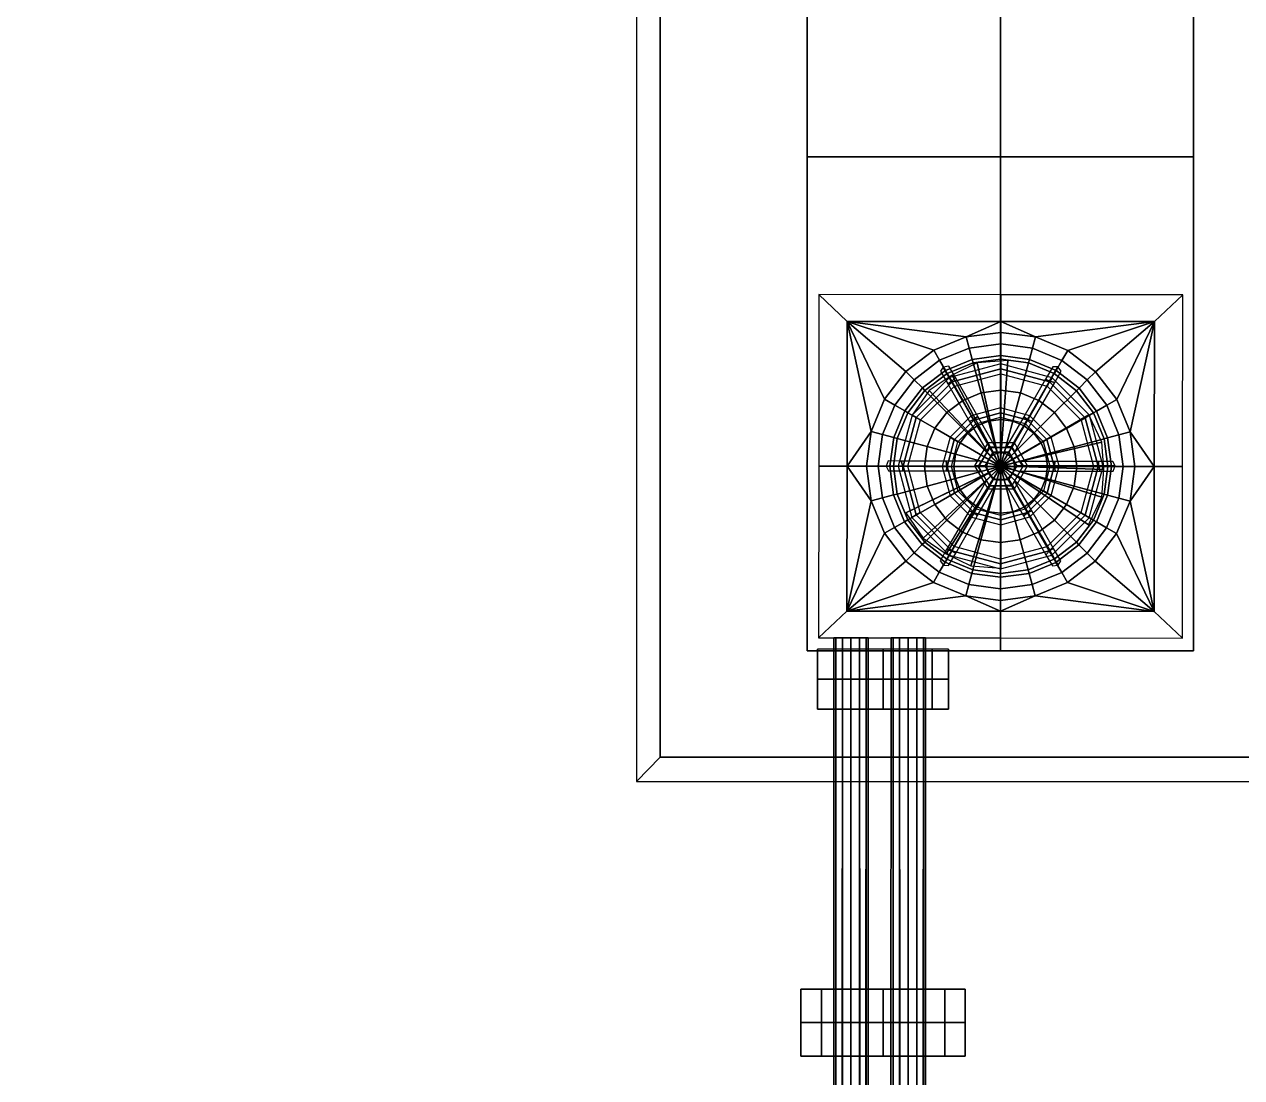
# Model space of a CAD drawing. Extents: x -9.3 to 15.5, y -7 to 5.4.
# Drawn here: x 6.631 to 10.151, y -2.068 to 0.977 of the extents above; entities that cross this region are included whole.
import ezdxf

# ---------------------------------------------------------------- set-up
doc = ezdxf.new("R2010")
doc.units = 0

msp = doc.modelspace()

# ---------------------------------------------------------------- linework, layer by layer
for points in [[(14.2088, -3.8, 4.7), (14.2088, 4.8, 4.7), (5.6088, 4.8, 4.7), (5.6088, -3.8, 4.7)], [(8.4015, -1.2127, 4.6955), (8.4693, -1.1419, 4.8474), (8.4693, 2.2512, 4.8474), (8.4015, 2.3219, 4.6955)], [(8.4693, -1.1419, 4.8474), (11.7211, -1.1419, 4.8474), (11.7211, 2.2512, 4.8474), (8.4693, 2.2512, 4.8474)], [(9.4534, 0.5942, 5.5036), (9.4534, 2.0232, 5.5036), (8.8951, 2.0232, 5.5036), (8.8951, 0.5942, 5.5036)], [(8.8951, 0.5942, 5.1755), (8.8951, 0.5942, 5.5036), (8.8951, 2.0232, 5.5036), (8.8951, 2.0232, 5.1755)], [(8.8951, 0.5942, 5.1755), (8.8951, 2.0232, 5.1755), (8.8951, 2.0232, 4.8474), (8.8951, 0.5942, 4.8474)], [(9.4534, 0.5942, 5.5036), (10.0117, 0.5942, 5.5036), (10.0117, 2.0232, 5.5036), (9.4534, 2.0232, 5.5036)], [(10.0117, 0.5942, 5.1755), (10.0117, 0.5942, 4.8474), (10.0117, 2.0232, 4.8474), (10.0117, 2.0232, 5.1755)], [(10.0117, 0.5942, 5.1755), (10.0117, 2.0232, 5.1755), (10.0117, 2.0232, 5.5036), (10.0117, 0.5942, 5.5036)], [(9.4534, 0.5942, 5.5036), (8.8951, 0.5942, 5.5036), (8.8951, -0.8348, 5.5036), (9.4534, -0.8348, 5.5036)], [(8.8951, 0.5942, 5.1755), (8.8951, 0.5942, 4.8474), (8.8951, -0.8348, 4.8474), (8.8951, -0.8348, 5.1755)], [(8.8951, 0.5942, 5.1755), (8.8951, -0.8348, 5.1755), (8.8951, -0.8348, 5.5036), (8.8951, 0.5942, 5.5036)], [(9.4534, 0.5942, 5.5036), (9.4534, -0.8348, 5.5036), (10.0117, -0.8348, 5.5036), (10.0117, 0.5942, 5.5036)], [(10.0117, 0.5942, 5.1755), (10.0117, 0.5942, 5.5036), (10.0117, -0.8348, 5.5036), (10.0117, -0.8348, 5.1755)], [(10.0117, 0.5942, 5.1755), (10.0117, -0.8348, 5.1755), (10.0117, -0.8348, 4.8474), (10.0117, 0.5942, 4.8474)], [(8.9283, -0.3007, 5.4955), (9.01, -0.3007, 5.629), (9.0104, 0.1182, 5.6289), (8.9287, 0.1954, 5.4955)], [(8.9287, 0.1954, 5.4955), (9.0104, 0.1182, 5.6289), (9.4545, 0.1178, 5.629), (9.4546, 0.1949, 5.4956)], [(9.9805, 0.1944, 5.4957), (9.4546, 0.1949, 5.4956), (9.4545, 0.1178, 5.629), (9.8986, 0.1174, 5.6291)], [(9.9805, 0.1944, 5.4957), (9.8986, 0.1174, 5.6291), (9.8982, -0.3016, 5.6292), (9.98, -0.3017, 5.4958)], [(9.0104, 0.1182, 5.6289), (9.01, -0.3007, 5.629), (9.0799, -0.2005, 5.629)], [(9.1187, -0.1071, 5.629), (9.0104, 0.1182, 5.6289), (9.0799, -0.2005, 5.629)], [(9.0104, 0.1182, 5.6289), (9.1187, -0.1071, 5.629), (9.1803, -0.0269, 5.629)], [(9.2607, 0.0346, 5.629), (9.0104, 0.1182, 5.6289), (9.1803, -0.0269, 5.629)], [(9.0104, 0.1182, 5.6289), (9.2607, 0.0346, 5.629), (9.3542, 0.0732, 5.629)], [(9.4545, 0.1178, 5.629), (9.0104, 0.1182, 5.6289), (9.3542, 0.0732, 5.629)], [(9.4545, 0.0864, 5.629), (9.4545, 0.1178, 5.629), (9.3542, 0.0732, 5.629)], [(9.8986, 0.1174, 5.6291), (9.4545, 0.1178, 5.629), (9.5547, 0.0731, 5.6291)], [(9.4545, 0.1178, 5.629), (9.4545, 0.0864, 5.629), (9.5547, 0.0731, 5.6291)], [(9.6482, 0.0343, 5.6291), (9.8986, 0.1174, 5.6291), (9.5547, 0.0731, 5.6291)], [(9.8986, 0.1174, 5.6291), (9.6482, 0.0343, 5.6291), (9.7284, -0.0274, 5.6291)], [(9.7899, -0.1077, 5.6291), (9.8986, 0.1174, 5.6291), (9.7284, -0.0274, 5.6291)], [(9.7899, -0.1077, 5.6291), (9.8285, -0.2012, 5.6292), (9.8986, 0.1174, 5.6291)], [(9.8285, -0.2012, 5.6292), (9.8982, -0.3016, 5.6292), (9.8986, 0.1174, 5.6291)], [(9.2607, 0.0346, 5.629), (9.2774, 0.0055, 5.7344), (9.3628, 0.0408, 5.7344), (9.3542, 0.0732, 5.629)], [(9.3628, 0.0408, 5.7344), (9.4544, 0.0528, 5.7344), (9.4545, 0.0864, 5.629), (9.3542, 0.0732, 5.629)], [(9.5547, 0.0731, 5.6291), (9.4545, 0.0864, 5.629), (9.4544, 0.0528, 5.7344), (9.546, 0.0406, 5.7345)], [(9.5547, 0.0731, 5.6291), (9.546, 0.0406, 5.7345), (9.6313, 0.0052, 5.7345), (9.6482, 0.0343, 5.6291)], [(9.2774, 0.0055, 5.7344), (9.2942, -0.0236, 5.629), (9.3715, 0.0083, 5.629), (9.3628, 0.0408, 5.7344)], [(9.3715, 0.0083, 5.629), (9.4544, 0.0191, 5.629), (9.4544, 0.0528, 5.7344), (9.3628, 0.0408, 5.7344)], [(9.546, 0.0406, 5.7345), (9.4544, 0.0528, 5.7344), (9.4544, 0.0191, 5.629), (9.5373, 0.0081, 5.6291)], [(9.546, 0.0406, 5.7345), (9.5373, 0.0081, 5.6291), (9.6145, -0.0239, 5.6291), (9.6313, 0.0052, 5.7345)], [(9.2774, 0.0055, 5.7344), (9.2607, 0.0346, 5.629), (9.1803, -0.0269, 5.629), (9.2041, -0.0507, 5.7344)], [(9.2278, -0.0745, 5.629), (9.2942, -0.0236, 5.629), (9.2774, 0.0055, 5.7344), (9.2041, -0.0507, 5.7344)], [(9.2942, -0.0236, 5.629), (9.2995, -0.0328, 5.5268), (9.3742, -0.0019, 5.5268), (9.3715, 0.0083, 5.629)], [(9.4544, 0.0086, 5.5268), (9.4544, 0.0191, 5.629), (9.3715, 0.0083, 5.629), (9.3742, -0.0019, 5.5268)], [(9.4544, 0.0086, 5.5268), (9.3742, -0.0019, 5.5268), (9.3974, -0.0887, 5.5389), (9.4543, -0.0812, 5.539)], [(9.4524, -0.2995, 5.587), (9.4745, 0.005, 5.6144), (9.386, -0.0021, 5.5971)], [(9.4745, 0.005, 5.6144), (9.4524, -0.2995, 5.587), (9.4528, -0.2993, 5.5674), (9.4745, 0.0048, 5.6005)], [(9.5346, -0.002, 5.5269), (9.4544, 0.0086, 5.5268), (9.4543, -0.0812, 5.539), (9.5112, -0.0888, 5.539)], [(9.5373, 0.0081, 5.6291), (9.4544, 0.0191, 5.629), (9.4544, 0.0086, 5.5268), (9.5346, -0.002, 5.5269)], [(9.6145, -0.0239, 5.6291), (9.5373, 0.0081, 5.6291), (9.5346, -0.002, 5.5269), (9.6093, -0.033, 5.5269)], [(9.6313, 0.0052, 5.7345), (9.6145, -0.0239, 5.6291), (9.6808, -0.0749, 5.6291), (9.7045, -0.0511, 5.7345)], [(9.6482, 0.0343, 5.6291), (9.6313, 0.0052, 5.7345), (9.7045, -0.0511, 5.7345), (9.7284, -0.0274, 5.6291)], [(9.1187, -0.1071, 5.629), (9.1478, -0.1239, 5.7344), (9.2041, -0.0507, 5.7344), (9.1803, -0.0269, 5.629)], [(9.2995, -0.0328, 5.5268), (9.2942, -0.0236, 5.629), (9.2278, -0.0745, 5.629), (9.2353, -0.0819, 5.5268)], [(9.2353, -0.0819, 5.5268), (9.2987, -0.1455, 5.5389), (9.3443, -0.1106, 5.5389), (9.2995, -0.0328, 5.5268)], [(9.3123, -0.0557, 5.6629), (9.2883, -0.0141, 5.6599), (9.2806, -0.0263, 5.6448), (9.3012, -0.0622, 5.6471)], [(9.3231, -0.044, 5.6493), (9.3044, -0.0114, 5.6472), (9.2883, -0.0141, 5.6599), (9.3123, -0.0557, 5.6629)], [(9.3974, -0.0887, 5.5389), (9.3742, -0.0019, 5.5268), (9.2995, -0.0328, 5.5268), (9.3443, -0.1106, 5.5389)], [(9.3065, -0.0444, 5.6616), (9.3135, -0.0566, 5.6799), (9.4546, -0.019, 5.6799), (9.4546, -0.005, 5.6616)], [(9.3135, -0.0372, 5.5806), (9.4524, -0.2995, 5.587), (9.386, -0.0021, 5.5971)], [(9.3135, -0.0566, 5.6799), (9.3205, -0.0688, 5.6616), (9.4546, -0.0331, 5.6616), (9.4546, -0.019, 5.6799)], [(9.6027, -0.0449, 5.6616), (9.4546, -0.005, 5.6616), (9.4546, -0.019, 5.6799), (9.5956, -0.0571, 5.6799)], [(9.5956, -0.0571, 5.6799), (9.4546, -0.019, 5.6799), (9.4546, -0.0331, 5.6616), (9.5885, -0.0693, 5.6616)], [(9.6093, -0.033, 5.5269), (9.5346, -0.002, 5.5269), (9.5112, -0.0888, 5.539), (9.5643, -0.1108, 5.539)], [(9.6734, -0.0823, 5.5269), (9.6093, -0.033, 5.5269), (9.5643, -0.1108, 5.539), (9.6098, -0.1458, 5.539)], [(9.595, -0.0551, 5.663), (9.619, -0.0136, 5.66), (9.6046, -0.013, 5.6449), (9.5839, -0.0488, 5.6472)], [(9.6106, -0.0587, 5.6494), (9.6294, -0.0261, 5.6473), (9.619, -0.0136, 5.66), (9.595, -0.0551, 5.663)], [(9.6145, -0.0239, 5.6291), (9.6093, -0.033, 5.5269), (9.6734, -0.0823, 5.5269), (9.6808, -0.0749, 5.6291)], [(9.7045, -0.0511, 5.7345), (9.7607, -0.1245, 5.7346), (9.7899, -0.1077, 5.6291), (9.7284, -0.0274, 5.6291)], [(9.1478, -0.1239, 5.7344), (9.1769, -0.1408, 5.629), (9.2278, -0.0745, 5.629), (9.2041, -0.0507, 5.7344)], [(9.1979, -0.1526, 5.6615), (9.21, -0.1596, 5.6799), (9.3135, -0.0566, 5.6799), (9.3065, -0.0444, 5.6616)], [(9.21, -0.1596, 5.6799), (9.2222, -0.1667, 5.6616), (9.3205, -0.0688, 5.6616), (9.3135, -0.0566, 5.6799)], [(9.4524, -0.2995, 5.587), (9.3135, -0.0372, 5.5806), (9.2477, -0.0817, 5.5647)], [(9.3758, -0.166, 5.6319), (9.3123, -0.0557, 5.6629), (9.3012, -0.0622, 5.6471), (9.3641, -0.1712, 5.6165)], [(9.388, -0.1567, 5.619), (9.3231, -0.044, 5.6493), (9.3123, -0.0557, 5.6629), (9.3758, -0.166, 5.6319)], [(9.5313, -0.1653, 5.6319), (9.595, -0.0551, 5.663), (9.5839, -0.0488, 5.6472), (9.5208, -0.1577, 5.6165)], [(9.5454, -0.1712, 5.619), (9.6106, -0.0587, 5.6494), (9.595, -0.0551, 5.663), (9.5313, -0.1653, 5.6319)], [(9.5956, -0.0571, 5.6799), (9.5885, -0.0693, 5.6616), (9.6865, -0.1675, 5.6617), (9.6987, -0.1605, 5.68)], [(9.6027, -0.0449, 5.6616), (9.5956, -0.0571, 5.6799), (9.6987, -0.1605, 5.68), (9.7109, -0.1535, 5.6617)], [(9.7316, -0.1413, 5.6291), (9.7607, -0.1245, 5.7346), (9.7045, -0.0511, 5.7345), (9.6808, -0.0749, 5.6291)], [(9.1769, -0.1408, 5.629), (9.186, -0.146, 5.5268), (9.2353, -0.0819, 5.5268), (9.2278, -0.0745, 5.629)], [(9.2987, -0.1455, 5.5389), (9.2353, -0.0819, 5.5268), (9.186, -0.146, 5.5268), (9.2637, -0.191, 5.5389)], [(9.1985, -0.1534, 5.5523), (9.4524, -0.2995, 5.587), (9.2477, -0.0817, 5.5647)], [(9.4192, -0.1702, 5.5415), (9.3974, -0.0887, 5.5389), (9.3443, -0.1106, 5.5389), (9.3865, -0.1837, 5.5415)], [(9.4543, -0.0812, 5.539), (9.3974, -0.0887, 5.5389), (9.4192, -0.1702, 5.5415), (9.4542, -0.1656, 5.5415)], [(9.5112, -0.0888, 5.539), (9.4543, -0.0812, 5.539), (9.4542, -0.1656, 5.5415), (9.4893, -0.1703, 5.5415)], [(9.5643, -0.1108, 5.539), (9.5112, -0.0888, 5.539), (9.4893, -0.1703, 5.5415), (9.522, -0.1838, 5.5415)], [(9.6734, -0.0823, 5.5269), (9.6098, -0.1458, 5.539), (9.6447, -0.1914, 5.539), (9.7225, -0.1465, 5.5269)], [(9.7225, -0.1465, 5.5269), (9.7316, -0.1413, 5.6291), (9.6808, -0.0749, 5.6291), (9.6734, -0.0823, 5.5269)], [(9.1478, -0.1239, 5.7344), (9.1187, -0.1071, 5.629), (9.0799, -0.2005, 5.629), (9.1123, -0.2092, 5.7344)], [(9.1448, -0.218, 5.629), (9.1769, -0.1408, 5.629), (9.1478, -0.1239, 5.7344), (9.1123, -0.2092, 5.7344)], [(9.186, -0.146, 5.5268), (9.1769, -0.1408, 5.629), (9.1448, -0.218, 5.629), (9.155, -0.2207, 5.5268)], [(9.2987, -0.1455, 5.5389), (9.3584, -0.2052, 5.5415), (9.3865, -0.1837, 5.5415), (9.3443, -0.1106, 5.5389)], [(9.3693, -0.1552, 5.6355), (9.3764, -0.1674, 5.6538), (9.4537, -0.1465, 5.6538), (9.4537, -0.1323, 5.6355)], [(9.5381, -0.1547, 5.6355), (9.4537, -0.1323, 5.6355), (9.4537, -0.1465, 5.6538), (9.5311, -0.167, 5.6538)], [(9.6098, -0.1458, 5.539), (9.5643, -0.1108, 5.539), (9.522, -0.1838, 5.5415), (9.5501, -0.2054, 5.5415)], [(9.7607, -0.1245, 5.7346), (9.7316, -0.1413, 5.6291), (9.7635, -0.2185, 5.6292), (9.796, -0.2099, 5.7346)], [(9.7899, -0.1077, 5.6291), (9.7607, -0.1245, 5.7346), (9.796, -0.2099, 5.7346), (9.8285, -0.2012, 5.6292)], [(9.155, -0.2207, 5.5268), (9.2417, -0.244, 5.5389), (9.2637, -0.191, 5.5389), (9.186, -0.146, 5.5268)], [(9.1579, -0.3006, 5.6616), (9.172, -0.3006, 5.6799), (9.21, -0.1596, 5.6799), (9.1979, -0.1526, 5.6615)], [(9.172, -0.3006, 5.6799), (9.186, -0.3006, 5.6616), (9.2222, -0.1667, 5.6616), (9.21, -0.1596, 5.6799)], [(9.4524, -0.2995, 5.587), (9.1985, -0.1534, 5.5523), (9.2005, -0.1541, 5.5303), (9.4528, -0.2993, 5.5674)], [(9.3584, -0.2052, 5.5415), (9.2987, -0.1455, 5.5389), (9.2637, -0.191, 5.5389), (9.3368, -0.2333, 5.5415)], [(9.3077, -0.2171, 5.6355), (9.32, -0.2242, 5.6538), (9.3764, -0.1674, 5.6538), (9.3693, -0.1552, 5.6355)], [(9.32, -0.2242, 5.6538), (9.3305, -0.2302, 5.6355), (9.3825, -0.1779, 5.6355), (9.3764, -0.1674, 5.6538)], [(9.421, -0.2444, 5.6518), (9.3758, -0.166, 5.6319), (9.3641, -0.1712, 5.6165), (9.4137, -0.2573, 5.6383)], [(9.4385, -0.2443, 5.6412), (9.388, -0.1567, 5.619), (9.3758, -0.166, 5.6319), (9.421, -0.2444, 5.6518)], [(9.3764, -0.1674, 5.6538), (9.3825, -0.1779, 5.6355), (9.4537, -0.1587, 5.6355), (9.4537, -0.1465, 5.6538)], [(9.4438, -0.2625, 5.4996), (9.4192, -0.1702, 5.5415), (9.3865, -0.1837, 5.5415), (9.4341, -0.2665, 5.4996)], [(9.4542, -0.1656, 5.5415), (9.4192, -0.1702, 5.5415), (9.4438, -0.2625, 5.4996), (9.4542, -0.2611, 5.4996)], [(9.5311, -0.167, 5.6538), (9.4537, -0.1465, 5.6538), (9.4537, -0.1587, 5.6355), (9.525, -0.1776, 5.6355)], [(9.4893, -0.1703, 5.5415), (9.4542, -0.1656, 5.5415), (9.4542, -0.2611, 5.4996), (9.4645, -0.2625, 5.4996)], [(9.4558, -0.2991, 5.587), (9.7092, -0.1523, 5.5523), (9.7076, -0.1537, 5.5303), (9.4557, -0.2995, 5.5674)], [(9.7092, -0.1523, 5.5523), (9.4558, -0.2991, 5.587), (9.7467, -0.2308, 5.5647)], [(9.522, -0.1838, 5.5415), (9.4893, -0.1703, 5.5415), (9.4645, -0.2625, 5.4996), (9.4742, -0.2665, 5.4996)], [(9.4859, -0.2436, 5.6518), (9.5313, -0.1653, 5.6319), (9.5208, -0.1577, 5.6165), (9.4711, -0.2437, 5.6383)], [(9.4948, -0.2588, 5.6412), (9.5454, -0.1712, 5.619), (9.5313, -0.1653, 5.6319), (9.4859, -0.2436, 5.6518)], [(9.5311, -0.167, 5.6538), (9.525, -0.1776, 5.6355), (9.5773, -0.2296, 5.6355), (9.5878, -0.2235, 5.6539)], [(9.5381, -0.1547, 5.6355), (9.5311, -0.167, 5.6538), (9.5878, -0.2235, 5.6539), (9.6001, -0.2164, 5.6356)], [(9.6098, -0.1458, 5.539), (9.5501, -0.2054, 5.5415), (9.5716, -0.2335, 5.5415), (9.6447, -0.1914, 5.539)], [(9.6666, -0.2444, 5.539), (9.7534, -0.2213, 5.5269), (9.7225, -0.1465, 5.5269), (9.6447, -0.1914, 5.539)], [(9.6987, -0.1605, 5.68), (9.6865, -0.1675, 5.6617), (9.7221, -0.3016, 5.6617), (9.7362, -0.3017, 5.68)], [(9.7109, -0.1535, 5.6617), (9.6987, -0.1605, 5.68), (9.7362, -0.3017, 5.68), (9.7503, -0.3017, 5.6617)], [(9.7316, -0.1413, 5.6291), (9.7225, -0.1465, 5.5269), (9.7534, -0.2213, 5.5269), (9.7635, -0.2185, 5.6292)], [(9.01, -0.3007, 5.629), (9.0666, -0.3008, 5.629), (9.0799, -0.2005, 5.629)], [(9.1002, -0.3008, 5.7344), (9.1123, -0.2092, 5.7344), (9.0799, -0.2005, 5.629), (9.0666, -0.3008, 5.629)], [(9.1002, -0.3008, 5.7344), (9.1338, -0.3009, 5.629), (9.1448, -0.218, 5.629), (9.1123, -0.2092, 5.7344)], [(9.2417, -0.244, 5.5389), (9.3232, -0.266, 5.5415), (9.3368, -0.2333, 5.5415), (9.2637, -0.191, 5.5389)], [(9.4258, -0.2728, 5.4996), (9.3584, -0.2052, 5.5415), (9.3368, -0.2333, 5.5415), (9.4195, -0.2811, 5.4996)], [(9.3584, -0.2052, 5.5415), (9.4258, -0.2728, 5.4996), (9.4341, -0.2665, 5.4996), (9.3865, -0.1837, 5.5415)], [(9.5501, -0.2054, 5.5415), (9.522, -0.1838, 5.5415), (9.4742, -0.2665, 5.4996), (9.4825, -0.2729, 5.4996)], [(9.5501, -0.2054, 5.5415), (9.4825, -0.2729, 5.4996), (9.4888, -0.2812, 5.4996), (9.5716, -0.2335, 5.5415)], [(9.5851, -0.2662, 5.5416), (9.6666, -0.2444, 5.539), (9.6447, -0.1914, 5.539), (9.5716, -0.2335, 5.5415)], [(9.7744, -0.3014, 5.6292), (9.808, -0.3015, 5.7346), (9.796, -0.2099, 5.7346), (9.7635, -0.2185, 5.6292)], [(9.808, -0.3015, 5.7346), (9.8416, -0.3015, 5.6292), (9.8285, -0.2012, 5.6292), (9.796, -0.2099, 5.7346)], [(9.8416, -0.3015, 5.6292), (9.8982, -0.3016, 5.6292), (9.8285, -0.2012, 5.6292)], [(9.1338, -0.3009, 5.629), (9.1444, -0.3009, 5.5268), (9.155, -0.2207, 5.5268), (9.1448, -0.218, 5.629)], [(9.2417, -0.244, 5.5389), (9.155, -0.2207, 5.5268), (9.1444, -0.3009, 5.5268), (9.2342, -0.301, 5.5389)], [(9.3232, -0.266, 5.5415), (9.2417, -0.244, 5.5389), (9.2342, -0.301, 5.5389), (9.3186, -0.301, 5.5415)], [(9.2853, -0.3016, 5.6355), (9.2995, -0.3015, 5.6538), (9.32, -0.2242, 5.6538), (9.3077, -0.2171, 5.6355)], [(9.2995, -0.3015, 5.6538), (9.3116, -0.3015, 5.6355), (9.3305, -0.2302, 5.6355), (9.32, -0.2242, 5.6538)], [(9.3232, -0.266, 5.5415), (9.4155, -0.2908, 5.4996), (9.4195, -0.2811, 5.4996), (9.3368, -0.2333, 5.5415)], [(9.4169, -0.2328, 5.6532), (9.3784, -0.2994, 5.6532), (9.4096, -0.2994, 5.6723), (9.4325, -0.2598, 5.6723)], [(9.3905, -0.3015, 5.5044), (9.3905, -0.3014, 5.6473), (9.4225, -0.2462, 5.6473), (9.4226, -0.2462, 5.5044)], [(9.4938, -0.2329, 5.6532), (9.4169, -0.2328, 5.6532), (9.4325, -0.2598, 5.6723), (9.4782, -0.2599, 5.6723)], [(9.4226, -0.2462, 5.5044), (9.4225, -0.2462, 5.6473), (9.4864, -0.2463, 5.6473), (9.4865, -0.2464, 5.5044)], [(9.4558, -0.2991, 5.587), (9.7523, -0.31, 5.5806), (9.7467, -0.2308, 5.5647)], [(9.5322, -0.2995, 5.6532), (9.4938, -0.2329, 5.6532), (9.4782, -0.2599, 5.6723), (9.5011, -0.2995, 5.6723)], [(9.4865, -0.2464, 5.5044), (9.4864, -0.2463, 5.6473), (9.5183, -0.3017, 5.6473), (9.5183, -0.3018, 5.5044)], [(9.4928, -0.2908, 5.4996), (9.5851, -0.2662, 5.5416), (9.5716, -0.2335, 5.5415), (9.4888, -0.2812, 5.4996)], [(9.5878, -0.2235, 5.6539), (9.5773, -0.2296, 5.6355), (9.5966, -0.3008, 5.6356), (9.6087, -0.3007, 5.6539)], [(9.6666, -0.2444, 5.539), (9.5851, -0.2662, 5.5416), (9.5897, -0.3013, 5.5416), (9.6741, -0.3014, 5.5391)], [(9.6001, -0.2164, 5.6356), (9.5878, -0.2235, 5.6539), (9.6087, -0.3007, 5.6539), (9.6229, -0.3007, 5.6356)], [(9.7534, -0.2213, 5.5269), (9.6666, -0.2444, 5.539), (9.6741, -0.3014, 5.5391), (9.7639, -0.3015, 5.527)], [(9.7639, -0.3015, 5.527), (9.7744, -0.3014, 5.6292), (9.7635, -0.2185, 5.6292), (9.7534, -0.2213, 5.5269)], [(9.4155, -0.2908, 5.4996), (9.3232, -0.266, 5.5415), (9.3186, -0.301, 5.5415), (9.4141, -0.3011, 5.4996)], [(9.4325, -0.2598, 5.6723), (9.4096, -0.2994, 5.6723), (9.4325, -0.339, 5.6723), (9.4782, -0.2599, 5.6723)], [(9.4155, -0.2908, 5.4996), (9.4541, -0.3012, 5.4957), (9.4195, -0.2811, 5.4996)], [(9.4541, -0.3012, 5.4957), (9.4258, -0.2728, 5.4996), (9.4195, -0.2811, 5.4996)], [(9.4258, -0.2728, 5.4996), (9.4541, -0.3012, 5.4957), (9.4341, -0.2665, 5.4996)], [(9.4782, -0.2599, 5.6723), (9.4325, -0.339, 5.6723), (9.4782, -0.339, 5.6723), (9.5011, -0.2995, 5.6723)], [(9.4541, -0.3012, 5.4957), (9.4438, -0.2625, 5.4996), (9.4341, -0.2665, 5.4996)], [(9.4542, -0.2611, 5.4996), (9.4438, -0.2625, 5.4996), (9.4541, -0.3012, 5.4957)], [(9.4645, -0.2625, 5.4996), (9.4542, -0.2611, 5.4996), (9.4541, -0.3012, 5.4957)], [(9.4742, -0.2665, 5.4996), (9.4645, -0.2625, 5.4996), (9.4541, -0.3012, 5.4957)], [(9.4825, -0.2729, 5.4996), (9.4742, -0.2665, 5.4996), (9.4541, -0.3012, 5.4957)], [(9.4825, -0.2729, 5.4996), (9.4541, -0.3012, 5.4957), (9.4888, -0.2812, 5.4996)], [(9.4541, -0.3012, 5.4957), (9.4928, -0.2908, 5.4996), (9.4888, -0.2812, 5.4996)], [(9.5851, -0.2662, 5.5416), (9.4928, -0.2908, 5.4996), (9.4942, -0.3012, 5.4996), (9.5897, -0.3013, 5.5416)], [(8.9278, -0.7967, 5.4956), (9.0096, -0.7197, 5.6291), (9.01, -0.3007, 5.629), (8.9283, -0.3007, 5.4955)], [(9.01, -0.3007, 5.629), (9.0096, -0.7197, 5.6291), (9.0797, -0.4011, 5.629)], [(9.0666, -0.3008, 5.629), (9.01, -0.3007, 5.629), (9.0797, -0.4011, 5.629)], [(9.1122, -0.3924, 5.7344), (9.1002, -0.3008, 5.7344), (9.0666, -0.3008, 5.629), (9.0797, -0.4011, 5.629)], [(9.1447, -0.3838, 5.629), (9.1338, -0.3009, 5.629), (9.1002, -0.3008, 5.7344), (9.1122, -0.3924, 5.7344)], [(9.1667, -0.2856, 5.6494), (9.1291, -0.2855, 5.6473), (9.1234, -0.3008, 5.6599), (9.1714, -0.3008, 5.6629)], [(9.1714, -0.3008, 5.6629), (9.1234, -0.3008, 5.6599), (9.1301, -0.3136, 5.6449), (9.1715, -0.3136, 5.6471)], [(9.1444, -0.3009, 5.5268), (9.1338, -0.3009, 5.629), (9.1447, -0.3838, 5.629), (9.1548, -0.3811, 5.5268)], [(9.1548, -0.3811, 5.5268), (9.2416, -0.3579, 5.539), (9.2342, -0.301, 5.5389), (9.1444, -0.3009, 5.5268)], [(9.1973, -0.4488, 5.6616), (9.2095, -0.4417, 5.6799), (9.172, -0.3006, 5.6799), (9.1579, -0.3006, 5.6616)], [(9.2967, -0.2857, 5.619), (9.1667, -0.2856, 5.6494), (9.1714, -0.3008, 5.6629), (9.2987, -0.3009, 5.6319)], [(9.2987, -0.3009, 5.6319), (9.1714, -0.3008, 5.6629), (9.1715, -0.3136, 5.6471), (9.2974, -0.3137, 5.6165)], [(9.2095, -0.4417, 5.6799), (9.2217, -0.4347, 5.6616), (9.186, -0.3006, 5.6616), (9.172, -0.3006, 5.6799)], [(9.1797, -0.4352, 5.6144), (9.4544, -0.3022, 5.587), (9.454, -0.302, 5.5674), (9.1799, -0.4352, 5.6005)], [(9.4544, -0.3022, 5.587), (9.1797, -0.4352, 5.6144), (9.23, -0.5084, 5.5971)], [(9.2967, -0.5536, 5.5806), (9.4544, -0.3022, 5.587), (9.23, -0.5084, 5.5971)], [(9.2416, -0.3579, 5.539), (9.3232, -0.3361, 5.5415), (9.3186, -0.301, 5.5415), (9.2342, -0.301, 5.5389)], [(9.3081, -0.3859, 5.6355), (9.3204, -0.3788, 5.6538), (9.2995, -0.3015, 5.6538), (9.2853, -0.3016, 5.6355)], [(9.3979, -0.2858, 5.6412), (9.2967, -0.2857, 5.619), (9.2987, -0.3009, 5.6319), (9.3892, -0.301, 5.6518)], [(9.4544, -0.3022, 5.587), (9.2967, -0.5536, 5.5806), (9.3681, -0.5883, 5.5647)], [(9.3892, -0.301, 5.6518), (9.2987, -0.3009, 5.6319), (9.2974, -0.3137, 5.6165), (9.3967, -0.3138, 5.6383)], [(9.3204, -0.3788, 5.6538), (9.3309, -0.3727, 5.6355), (9.3116, -0.3015, 5.6355), (9.2995, -0.3015, 5.6538)], [(9.3232, -0.3361, 5.5415), (9.4155, -0.3115, 5.4996), (9.4141, -0.3011, 5.4996), (9.3186, -0.301, 5.5415)], [(9.4155, -0.3115, 5.4996), (9.3232, -0.3361, 5.5415), (9.3367, -0.3688, 5.5415), (9.4194, -0.3212, 5.4996)], [(9.4548, -0.5951, 5.5523), (9.4544, -0.3022, 5.587), (9.3681, -0.5883, 5.5647)], [(9.3784, -0.2994, 5.6532), (9.4168, -0.366, 5.6532), (9.4325, -0.339, 5.6723), (9.4096, -0.2994, 5.6723)], [(9.4223, -0.3569, 5.5044), (9.4223, -0.3569, 5.6473), (9.3905, -0.3014, 5.6473), (9.3905, -0.3015, 5.5044)], [(9.4541, -0.3012, 5.4957), (9.4155, -0.2908, 5.4996), (9.4141, -0.3011, 5.4996)], [(9.4155, -0.3115, 5.4996), (9.4541, -0.3012, 5.4957), (9.4141, -0.3011, 5.4996)], [(9.4541, -0.3012, 5.4957), (9.4155, -0.3115, 5.4996), (9.4194, -0.3212, 5.4996)], [(9.4258, -0.3295, 5.4996), (9.4541, -0.3012, 5.4957), (9.4194, -0.3212, 5.4996)], [(9.4541, -0.3012, 5.4957), (9.4258, -0.3295, 5.4996), (9.4341, -0.3358, 5.4996)], [(9.4437, -0.3398, 5.4996), (9.4541, -0.3012, 5.4957), (9.4341, -0.3358, 5.4996)], [(9.4541, -0.3012, 5.4957), (9.4437, -0.3398, 5.4996), (9.4541, -0.3412, 5.4996)], [(9.4544, -0.3022, 5.587), (9.4548, -0.5951, 5.5523), (9.4544, -0.593, 5.5303), (9.454, -0.302, 5.5674)], [(9.4928, -0.2908, 5.4996), (9.4541, -0.3012, 5.4957), (9.4942, -0.3012, 5.4996)], [(9.4928, -0.3116, 5.4996), (9.4541, -0.3012, 5.4957), (9.4888, -0.3212, 5.4996)], [(9.4645, -0.3398, 5.4996), (9.4541, -0.3012, 5.4957), (9.4541, -0.3412, 5.4996)], [(9.4824, -0.3295, 5.4996), (9.4541, -0.3012, 5.4957), (9.4741, -0.3359, 5.4996)], [(9.4541, -0.3012, 5.4957), (9.4824, -0.3295, 5.4996), (9.4888, -0.3212, 5.4996)], [(9.4541, -0.3012, 5.4957), (9.4928, -0.3116, 5.4996), (9.4942, -0.3012, 5.4996)], [(9.4541, -0.3012, 5.4957), (9.4645, -0.3398, 5.4996), (9.4741, -0.3359, 5.4996)], [(9.7083, -0.4705, 5.6144), (9.4558, -0.2991, 5.587), (9.4557, -0.2995, 5.5674), (9.7082, -0.4704, 5.6005)], [(9.7523, -0.31, 5.5806), (9.4558, -0.2991, 5.587), (9.7465, -0.3903, 5.5971)], [(9.4558, -0.2991, 5.587), (9.7083, -0.4705, 5.6144), (9.7465, -0.3903, 5.5971)], [(9.4937, -0.3661, 5.6532), (9.5322, -0.2995, 5.6532), (9.5011, -0.2995, 5.6723), (9.4782, -0.339, 5.6723)], [(9.5183, -0.3018, 5.5044), (9.5183, -0.3017, 5.6473), (9.4862, -0.357, 5.6474), (9.4862, -0.357, 5.5044)], [(9.585, -0.3364, 5.5416), (9.4928, -0.3116, 5.4996), (9.4888, -0.3212, 5.4996), (9.5714, -0.369, 5.5416)], [(9.4928, -0.3116, 5.4996), (9.585, -0.3364, 5.5416), (9.5897, -0.3013, 5.5416), (9.4942, -0.3012, 5.4996)], [(9.5104, -0.3147, 5.6412), (9.6115, -0.3148, 5.619), (9.6096, -0.2995, 5.6319), (9.5191, -0.2995, 5.6518)], [(9.5191, -0.2995, 5.6518), (9.6096, -0.2995, 5.6319), (9.6109, -0.2868, 5.6166), (9.5116, -0.2867, 5.6383)], [(9.6087, -0.3007, 5.6539), (9.5966, -0.3008, 5.6356), (9.5777, -0.3721, 5.6356), (9.5882, -0.3781, 5.6539)], [(9.585, -0.3364, 5.5416), (9.6665, -0.3583, 5.5391), (9.6741, -0.3014, 5.5391), (9.5897, -0.3013, 5.5416)], [(9.6229, -0.3007, 5.6356), (9.6087, -0.3007, 5.6539), (9.5882, -0.3781, 5.6539), (9.6005, -0.3852, 5.6356)], [(9.6096, -0.2995, 5.6319), (9.7368, -0.2997, 5.6631), (9.7367, -0.2869, 5.6473), (9.6109, -0.2868, 5.6166)], [(9.6115, -0.3148, 5.619), (9.7416, -0.3149, 5.6495), (9.7368, -0.2997, 5.6631), (9.6096, -0.2995, 5.6319)], [(9.6665, -0.3583, 5.5391), (9.7533, -0.3816, 5.527), (9.7639, -0.3015, 5.527), (9.6741, -0.3014, 5.5391)], [(9.7362, -0.3017, 5.68), (9.7221, -0.3016, 5.6617), (9.686, -0.4356, 5.6617), (9.6981, -0.4426, 5.68)], [(9.7503, -0.3017, 5.6617), (9.7362, -0.3017, 5.68), (9.6981, -0.4426, 5.68), (9.7103, -0.4497, 5.6617)], [(9.7368, -0.2997, 5.6631), (9.7848, -0.2997, 5.6601), (9.7781, -0.2869, 5.645), (9.7367, -0.2869, 5.6473)], [(9.7416, -0.3149, 5.6495), (9.7792, -0.3149, 5.6474), (9.7848, -0.2997, 5.6601), (9.7368, -0.2997, 5.6631)], [(9.7744, -0.3014, 5.6292), (9.7639, -0.3015, 5.527), (9.7533, -0.3816, 5.527), (9.7634, -0.3843, 5.6292)], [(9.808, -0.3015, 5.7346), (9.7744, -0.3014, 5.6292), (9.7634, -0.3843, 5.6292), (9.7958, -0.393, 5.7346)], [(9.8416, -0.3015, 5.6292), (9.808, -0.3015, 5.7346), (9.7958, -0.393, 5.7346), (9.8283, -0.4018, 5.6292)], [(9.8982, -0.3016, 5.6292), (9.8416, -0.3015, 5.6292), (9.8283, -0.4018, 5.6292)], [(9.8978, -0.7205, 5.6293), (9.8982, -0.3016, 5.6292), (9.8283, -0.4018, 5.6292)], [(9.8978, -0.7205, 5.6293), (9.9795, -0.7977, 5.4959), (9.98, -0.3017, 5.4958), (9.8982, -0.3016, 5.6292)], [(9.3232, -0.3361, 5.5415), (9.2416, -0.3579, 5.539), (9.2635, -0.411, 5.539), (9.3367, -0.3688, 5.5415)], [(9.3582, -0.3969, 5.5415), (9.4258, -0.3295, 5.4996), (9.4194, -0.3212, 5.4996), (9.3367, -0.3688, 5.5415)], [(9.4258, -0.3295, 5.4996), (9.3582, -0.3969, 5.5415), (9.3862, -0.4185, 5.5415), (9.4341, -0.3358, 5.4996)], [(9.4135, -0.3417, 5.6412), (9.3628, -0.4293, 5.619), (9.377, -0.4352, 5.6319), (9.4224, -0.3569, 5.6518)], [(9.4189, -0.4321, 5.5415), (9.4437, -0.3398, 5.4996), (9.4341, -0.3358, 5.4996), (9.3862, -0.4185, 5.5415)], [(9.4168, -0.366, 5.6532), (9.4937, -0.3661, 5.6532), (9.4782, -0.339, 5.6723), (9.4325, -0.339, 5.6723)], [(9.4437, -0.3398, 5.4996), (9.4189, -0.4321, 5.5415), (9.454, -0.4367, 5.5416), (9.4541, -0.3412, 5.4996)], [(9.4891, -0.4321, 5.5416), (9.4645, -0.3398, 5.4996), (9.4541, -0.3412, 5.4996), (9.454, -0.4367, 5.5416)], [(9.4645, -0.3398, 5.4996), (9.4891, -0.4321, 5.5416), (9.5218, -0.4186, 5.5416), (9.4741, -0.3359, 5.4996)], [(9.5499, -0.3971, 5.5416), (9.4824, -0.3295, 5.4996), (9.4741, -0.3359, 5.4996), (9.5218, -0.4186, 5.5416)], [(9.4824, -0.3295, 5.4996), (9.5499, -0.3971, 5.5416), (9.5714, -0.369, 5.5416), (9.4888, -0.3212, 5.4996)], [(9.4873, -0.3561, 5.6518), (9.5325, -0.4345, 5.632), (9.5442, -0.4293, 5.6166), (9.4946, -0.3432, 5.6383)], [(9.6665, -0.3583, 5.5391), (9.585, -0.3364, 5.5416), (9.5714, -0.369, 5.5416), (9.6445, -0.4113, 5.5391)], [(9.1474, -0.4778, 5.7345), (9.1766, -0.461, 5.6291), (9.1447, -0.3838, 5.629), (9.1122, -0.3924, 5.7344)], [(9.1766, -0.461, 5.6291), (9.1857, -0.4558, 5.5268), (9.1548, -0.3811, 5.5268), (9.1447, -0.3838, 5.629)], [(9.2416, -0.3579, 5.539), (9.1548, -0.3811, 5.5268), (9.1857, -0.4558, 5.5268), (9.2635, -0.411, 5.539)], [(9.2985, -0.4565, 5.539), (9.3582, -0.3969, 5.5415), (9.3367, -0.3688, 5.5415), (9.2635, -0.411, 5.539)], [(9.3701, -0.4476, 5.6355), (9.3771, -0.4353, 5.6539), (9.3204, -0.3788, 5.6538), (9.3081, -0.3859, 5.6355)], [(9.3771, -0.4353, 5.6539), (9.3832, -0.4247, 5.6355), (9.3309, -0.3727, 5.6355), (9.3204, -0.3788, 5.6538)], [(9.4224, -0.3569, 5.6518), (9.377, -0.4352, 5.6319), (9.3874, -0.4428, 5.6165), (9.4372, -0.3568, 5.6383)], [(9.4862, -0.357, 5.5044), (9.4862, -0.357, 5.6474), (9.4223, -0.3569, 5.6473), (9.4223, -0.3569, 5.5044)], [(9.4697, -0.3562, 5.6412), (9.5202, -0.4438, 5.619), (9.5325, -0.4345, 5.632), (9.4873, -0.3561, 5.6518)], [(9.5882, -0.3781, 5.6539), (9.5777, -0.3721, 5.6356), (9.5257, -0.4244, 5.6356), (9.5317, -0.4349, 5.6539)], [(9.6005, -0.3852, 5.6356), (9.5882, -0.3781, 5.6539), (9.5317, -0.4349, 5.6539), (9.5389, -0.4471, 5.6356)], [(9.5499, -0.3971, 5.5416), (9.6095, -0.4568, 5.5391), (9.6445, -0.4113, 5.5391), (9.5714, -0.369, 5.5416)], [(9.7533, -0.3816, 5.527), (9.6665, -0.3583, 5.5391), (9.6445, -0.4113, 5.5391), (9.7222, -0.4563, 5.527)], [(9.7222, -0.4563, 5.527), (9.7313, -0.4615, 5.6292), (9.7634, -0.3843, 5.6292), (9.7533, -0.3816, 5.527)], [(9.7313, -0.4615, 5.6292), (9.7604, -0.4784, 5.7346), (9.7958, -0.393, 5.7346), (9.7634, -0.3843, 5.6292)], [(9.0096, -0.7197, 5.6291), (9.1183, -0.4946, 5.629), (9.0797, -0.4011, 5.629)], [(9.1183, -0.4946, 5.629), (9.1474, -0.4778, 5.7345), (9.1122, -0.3924, 5.7344), (9.0797, -0.4011, 5.629)], [(9.2349, -0.52, 5.5269), (9.2985, -0.4565, 5.539), (9.2635, -0.411, 5.539), (9.1857, -0.4558, 5.5268)], [(9.3582, -0.3969, 5.5415), (9.2985, -0.4565, 5.539), (9.344, -0.4915, 5.539), (9.3862, -0.4185, 5.5415)], [(9.397, -0.5136, 5.539), (9.4189, -0.4321, 5.5415), (9.3862, -0.4185, 5.5415), (9.344, -0.4915, 5.539)], [(9.4891, -0.4321, 5.5416), (9.5108, -0.5137, 5.539), (9.5639, -0.4917, 5.5391), (9.5218, -0.4186, 5.5416)], [(9.6095, -0.4568, 5.5391), (9.5499, -0.3971, 5.5416), (9.5218, -0.4186, 5.5416), (9.5639, -0.4917, 5.5391)], [(9.6095, -0.4568, 5.5391), (9.673, -0.5204, 5.527), (9.7222, -0.4563, 5.527), (9.6445, -0.4113, 5.5391)], [(9.7958, -0.393, 5.7346), (9.7604, -0.4784, 5.7346), (9.7895, -0.4952, 5.6292), (9.8283, -0.4018, 5.6292)], [(9.7895, -0.4952, 5.6292), (9.8978, -0.7205, 5.6293), (9.8283, -0.4018, 5.6292)], [(9.1857, -0.4558, 5.5268), (9.1766, -0.461, 5.6291), (9.2274, -0.5274, 5.6291), (9.2349, -0.52, 5.5269)], [(9.3055, -0.5574, 5.6616), (9.3126, -0.5452, 5.68), (9.2095, -0.4417, 5.6799), (9.1973, -0.4488, 5.6616)], [(9.3126, -0.5452, 5.68), (9.3196, -0.533, 5.6616), (9.2217, -0.4347, 5.6616), (9.2095, -0.4417, 5.6799)], [(9.2985, -0.4565, 5.539), (9.2349, -0.52, 5.5269), (9.299, -0.5693, 5.5269), (9.344, -0.4915, 5.539)], [(9.3628, -0.4293, 5.619), (9.2977, -0.5418, 5.6494), (9.3133, -0.5453, 5.663), (9.377, -0.4352, 5.6319)], [(9.377, -0.4352, 5.6319), (9.3133, -0.5453, 5.663), (9.3244, -0.5517, 5.6472), (9.3874, -0.4428, 5.6165)], [(9.4545, -0.47, 5.6356), (9.4545, -0.4558, 5.6539), (9.3771, -0.4353, 5.6539), (9.3701, -0.4476, 5.6355)], [(9.4545, -0.4558, 5.6539), (9.4545, -0.4436, 5.6356), (9.3832, -0.4247, 5.6355), (9.3771, -0.4353, 5.6539)], [(9.4189, -0.4321, 5.5415), (9.397, -0.5136, 5.539), (9.4539, -0.5211, 5.539), (9.454, -0.4367, 5.5416)], [(9.5108, -0.5137, 5.539), (9.4891, -0.4321, 5.5416), (9.454, -0.4367, 5.5416), (9.4539, -0.5211, 5.539)], [(9.5317, -0.4349, 5.6539), (9.5257, -0.4244, 5.6356), (9.4545, -0.4436, 5.6356), (9.4545, -0.4558, 5.6539)], [(9.5389, -0.4471, 5.6356), (9.5317, -0.4349, 5.6539), (9.4545, -0.4558, 5.6539), (9.4545, -0.47, 5.6356)], [(9.5202, -0.4438, 5.619), (9.5851, -0.5565, 5.6495), (9.596, -0.5448, 5.6631), (9.5325, -0.4345, 5.632)], [(9.5325, -0.4345, 5.632), (9.596, -0.5448, 5.6631), (9.607, -0.5383, 5.6473), (9.5442, -0.4293, 5.6166)], [(9.673, -0.5204, 5.527), (9.6095, -0.4568, 5.5391), (9.5639, -0.4917, 5.5391), (9.6088, -0.5696, 5.527)], [(9.6981, -0.4426, 5.68), (9.686, -0.4356, 5.6617), (9.5877, -0.5335, 5.6617), (9.5947, -0.5457, 5.68)], [(9.7103, -0.4497, 5.6617), (9.6981, -0.4426, 5.68), (9.5947, -0.5457, 5.68), (9.6017, -0.5579, 5.6617)], [(9.7313, -0.4615, 5.6292), (9.7222, -0.4563, 5.527), (9.673, -0.5204, 5.527), (9.6803, -0.5278, 5.6292)], [(9.2036, -0.5511, 5.7345), (9.1474, -0.4778, 5.7345), (9.1183, -0.4946, 5.629), (9.1798, -0.5749, 5.6291)], [(9.1766, -0.461, 5.6291), (9.1474, -0.4778, 5.7345), (9.2036, -0.5511, 5.7345), (9.2274, -0.5274, 5.6291)], [(9.3737, -0.6003, 5.5269), (9.397, -0.5136, 5.539), (9.344, -0.4915, 5.539), (9.299, -0.5693, 5.5269)], [(9.5108, -0.5137, 5.539), (9.534, -0.6004, 5.527), (9.6088, -0.5696, 5.527), (9.5639, -0.4917, 5.5391)], [(9.7604, -0.4784, 5.7346), (9.7313, -0.4615, 5.6292), (9.6803, -0.5278, 5.6292), (9.7041, -0.5516, 5.7346)], [(9.7604, -0.4784, 5.7346), (9.7041, -0.5516, 5.7346), (9.7278, -0.5754, 5.6292), (9.7895, -0.4952, 5.6292)], [(9.1183, -0.4946, 5.629), (9.0096, -0.7197, 5.6291), (9.1798, -0.5749, 5.6291)], [(9.2768, -0.6074, 5.7345), (9.2937, -0.5784, 5.6291), (9.2274, -0.5274, 5.6291), (9.2036, -0.5511, 5.7345)], [(9.2937, -0.5784, 5.6291), (9.299, -0.5693, 5.5269), (9.2349, -0.52, 5.5269), (9.2274, -0.5274, 5.6291)], [(9.397, -0.5136, 5.539), (9.3737, -0.6003, 5.5269), (9.4538, -0.6109, 5.5269), (9.4539, -0.5211, 5.539)], [(9.534, -0.6004, 5.527), (9.5108, -0.5137, 5.539), (9.4539, -0.5211, 5.539), (9.4538, -0.6109, 5.5269)], [(9.6088, -0.5696, 5.527), (9.614, -0.5787, 5.6292), (9.6803, -0.5278, 5.6292), (9.673, -0.5204, 5.527)], [(9.614, -0.5787, 5.6292), (9.6307, -0.6078, 5.7346), (9.7041, -0.5516, 5.7346), (9.6803, -0.5278, 5.6292)], [(9.8978, -0.7205, 5.6293), (9.7895, -0.4952, 5.6292), (9.7278, -0.5754, 5.6292)], [(9.2768, -0.6074, 5.7345), (9.2036, -0.5511, 5.7345), (9.1798, -0.5749, 5.6291), (9.26, -0.6366, 5.6291)], [(9.2977, -0.5418, 5.6494), (9.2789, -0.5744, 5.6473), (9.2892, -0.5869, 5.66), (9.3133, -0.5453, 5.663)], [(9.3133, -0.5453, 5.663), (9.2892, -0.5869, 5.66), (9.3037, -0.5875, 5.6449), (9.3244, -0.5517, 5.6472)], [(9.4535, -0.5973, 5.6617), (9.4536, -0.5833, 5.68), (9.3126, -0.5452, 5.68), (9.3055, -0.5574, 5.6616)], [(9.4536, -0.5833, 5.68), (9.4536, -0.5692, 5.6617), (9.3196, -0.533, 5.6616), (9.3126, -0.5452, 5.68)], [(9.6017, -0.5579, 5.6617), (9.5947, -0.5457, 5.68), (9.4536, -0.5833, 5.68), (9.4535, -0.5973, 5.6617)], [(9.5947, -0.5457, 5.68), (9.5877, -0.5335, 5.6617), (9.4536, -0.5692, 5.6617), (9.4536, -0.5833, 5.68)], [(9.5851, -0.5565, 5.6495), (9.6039, -0.5891, 5.6474), (9.62, -0.5864, 5.6601), (9.596, -0.5448, 5.6631)], [(9.596, -0.5448, 5.6631), (9.62, -0.5864, 5.6601), (9.6277, -0.5742, 5.645), (9.607, -0.5383, 5.6473)], [(9.7041, -0.5516, 5.7346), (9.6307, -0.6078, 5.7346), (9.6475, -0.6369, 5.6292), (9.7278, -0.5754, 5.6292)], [(9.0096, -0.7197, 5.6291), (9.26, -0.6366, 5.6291), (9.1798, -0.5749, 5.6291)], [(9.2937, -0.5784, 5.6291), (9.2768, -0.6074, 5.7345), (9.3622, -0.6429, 5.7345), (9.3709, -0.6104, 5.6291)], [(9.299, -0.5693, 5.5269), (9.2937, -0.5784, 5.6291), (9.3709, -0.6104, 5.6291), (9.3737, -0.6003, 5.5269)], [(9.614, -0.5787, 5.6292), (9.6088, -0.5696, 5.527), (9.534, -0.6004, 5.527), (9.5367, -0.6106, 5.6292)], [(9.6307, -0.6078, 5.7346), (9.614, -0.5787, 5.6292), (9.5367, -0.6106, 5.6292), (9.5453, -0.643, 5.7346)], [(9.6475, -0.6369, 5.6292), (9.8978, -0.7205, 5.6293), (9.7278, -0.5754, 5.6292)], [(9.3622, -0.6429, 5.7345), (9.2768, -0.6074, 5.7345), (9.26, -0.6366, 5.6291), (9.3535, -0.6754, 5.6291)], [(9.4537, -0.655, 5.7346), (9.4538, -0.6214, 5.6292), (9.3709, -0.6104, 5.6291), (9.3622, -0.6429, 5.7345)], [(9.4538, -0.6214, 5.6292), (9.4538, -0.6109, 5.5269), (9.3737, -0.6003, 5.5269), (9.3709, -0.6104, 5.6291)], [(9.4538, -0.6214, 5.6292), (9.4537, -0.655, 5.7346), (9.5453, -0.643, 5.7346), (9.5367, -0.6106, 5.6292)], [(9.4538, -0.6109, 5.5269), (9.4538, -0.6214, 5.6292), (9.5367, -0.6106, 5.6292), (9.534, -0.6004, 5.527)], [(9.6475, -0.6369, 5.6292), (9.6307, -0.6078, 5.7346), (9.5453, -0.643, 5.7346), (9.554, -0.6755, 5.6292)], [(9.26, -0.6366, 5.6291), (9.0096, -0.7197, 5.6291), (9.3535, -0.6754, 5.6291)], [(9.4537, -0.6886, 5.6292), (9.4537, -0.655, 5.7346), (9.3622, -0.6429, 5.7345), (9.3535, -0.6754, 5.6291)], [(9.5453, -0.643, 5.7346), (9.4537, -0.655, 5.7346), (9.4537, -0.6886, 5.6292), (9.554, -0.6755, 5.6292)], [(9.8978, -0.7205, 5.6293), (9.6475, -0.6369, 5.6292), (9.554, -0.6755, 5.6292)], [(9.0096, -0.7197, 5.6291), (9.4537, -0.7201, 5.6292), (9.3535, -0.6754, 5.6291)], [(9.4537, -0.7201, 5.6292), (9.4537, -0.6886, 5.6292), (9.3535, -0.6754, 5.6291)], [(9.4537, -0.7201, 5.6292), (9.8978, -0.7205, 5.6293), (9.554, -0.6755, 5.6292)], [(9.4537, -0.6886, 5.6292), (9.4537, -0.7201, 5.6292), (9.554, -0.6755, 5.6292)], [(9.4537, -0.7972, 5.4958), (9.4537, -0.7201, 5.6292), (9.0096, -0.7197, 5.6291), (8.9278, -0.7967, 5.4956)], [(9.9795, -0.7977, 5.4959), (9.8978, -0.7205, 5.6293), (9.4537, -0.7201, 5.6292), (9.4537, -0.7972, 5.4958)], [(8.9714, -2.1322, 4.825), (8.9779, -2.1335, 4.8502), (8.9777, -0.7967, 4.8496), (8.9715, -0.7967, 4.8244)], [(8.9714, -2.1322, 4.825), (8.9715, -0.7967, 4.8244), (8.9777, -0.7967, 4.7992), (8.9774, -2.1309, 4.7997)], [(8.9962, -2.1301, 4.7814), (8.9774, -2.1309, 4.7997), (8.9777, -0.7967, 4.7992), (8.9964, -0.7967, 4.7811)], [(8.9966, -2.1344, 4.868), (8.9964, -0.7967, 4.8676), (8.9777, -0.7967, 4.8496), (8.9779, -2.1335, 4.8502)], [(8.9962, -2.1301, 4.7814), (8.9964, -0.7967, 4.7811), (9.0214, -0.7967, 4.7739), (9.0214, -2.1298, 4.774)], [(8.9966, -2.1344, 4.868), (9.0214, -2.1348, 4.875), (9.0214, -0.7967, 4.8748), (8.9964, -0.7967, 4.8676)], [(9.0465, -2.1301, 4.7814), (9.0214, -2.1298, 4.774), (9.0214, -0.7967, 4.7739), (9.0463, -0.7967, 4.7811)], [(9.0461, -2.1344, 4.868), (9.0463, -0.7967, 4.8676), (9.0214, -0.7967, 4.8748), (9.0214, -2.1348, 4.875)], [(9.0461, -2.1344, 4.868), (9.0648, -2.1335, 4.8502), (9.065, -0.7967, 4.8496), (9.0463, -0.7967, 4.8676)], [(9.0465, -2.1301, 4.7814), (9.0463, -0.7967, 4.7811), (9.065, -0.7967, 4.7992), (9.0653, -2.1309, 4.7997)], [(9.0713, -2.1322, 4.825), (9.0713, -0.7967, 4.8244), (9.065, -0.7967, 4.8496), (9.0648, -2.1335, 4.8502)], [(9.0713, -2.1322, 4.825), (9.0653, -2.1309, 4.7997), (9.065, -0.7967, 4.7992), (9.0713, -0.7967, 4.8244)], [(9.137, -2.1322, 4.825), (9.1435, -2.1335, 4.8502), (9.1433, -0.7967, 4.8496), (9.1371, -0.7967, 4.8244)], [(9.137, -2.1322, 4.825), (9.1371, -0.7967, 4.8244), (9.1433, -0.7967, 4.7992), (9.143, -2.1309, 4.7997)], [(9.1618, -2.1301, 4.7814), (9.143, -2.1309, 4.7997), (9.1433, -0.7967, 4.7992), (9.162, -0.7967, 4.7811)], [(9.1622, -2.1344, 4.868), (9.162, -0.7967, 4.8676), (9.1433, -0.7967, 4.8496), (9.1435, -2.1335, 4.8502)], [(9.1618, -2.1301, 4.7814), (9.162, -0.7967, 4.7811), (9.187, -0.7967, 4.7739), (9.187, -2.1298, 4.774)], [(9.1622, -2.1344, 4.868), (9.187, -2.1348, 4.875), (9.187, -0.7967, 4.8748), (9.162, -0.7967, 4.8676)], [(9.2118, -2.1344, 4.868), (9.2119, -0.7967, 4.8676), (9.187, -0.7967, 4.8748), (9.187, -2.1348, 4.875)], [(9.2122, -2.1301, 4.7814), (9.187, -2.1298, 4.774), (9.187, -0.7967, 4.7739), (9.2119, -0.7967, 4.7811)], [(9.2118, -2.1344, 4.868), (9.2304, -2.1335, 4.8502), (9.2306, -0.7967, 4.8496), (9.2119, -0.7967, 4.8676)], [(9.2122, -2.1301, 4.7814), (9.2119, -0.7967, 4.7811), (9.2306, -0.7967, 4.7992), (9.2309, -2.1309, 4.7997)], [(9.2369, -2.1322, 4.825), (9.2369, -0.7967, 4.8244), (9.2306, -0.7967, 4.8496), (9.2304, -2.1335, 4.8502)], [(9.2369, -2.1322, 4.825), (9.2309, -2.1309, 4.7997), (9.2306, -0.7967, 4.7992), (9.2369, -0.7967, 4.8244)], [(9.4534, -0.8348, 5.1755), (8.8951, -0.8348, 5.1755), (8.8951, -0.8348, 4.8474), (9.4534, -0.8348, 4.8474)], [(9.4534, -0.8348, 5.1755), (9.4534, -0.8348, 5.5036), (8.8951, -0.8348, 5.5036), (8.8951, -0.8348, 5.1755)], [(8.9245, -0.9161, 4.8792), (8.9719, -0.9161, 4.9057), (8.9719, -0.8293, 4.9057), (8.9245, -0.8293, 4.8792)], [(8.9245, -0.9161, 4.8792), (8.9245, -0.8293, 4.8792), (8.9245, -0.8293, 4.8438), (8.9245, -0.9161, 4.8438)], [(9.1141, -0.9161, 4.9146), (9.1141, -0.8293, 4.9146), (8.9719, -0.8293, 4.9057), (8.9719, -0.9161, 4.9057)], [(9.1141, -0.9161, 4.9146), (9.2563, -0.9161, 4.9057), (9.2563, -0.8293, 4.9057), (9.1141, -0.8293, 4.9146)], [(9.3037, -0.9161, 4.8792), (9.3037, -0.8293, 4.8792), (9.2563, -0.8293, 4.9057), (9.2563, -0.9161, 4.9057)], [(9.3037, -0.9161, 4.8792), (9.3037, -0.9161, 4.8438), (9.3037, -0.8293, 4.8438), (9.3037, -0.8293, 4.8792)], [(9.4534, -0.8348, 5.1755), (9.4534, -0.8348, 4.8474), (10.0117, -0.8348, 4.8474), (10.0117, -0.8348, 5.1755)], [(9.4534, -0.8348, 5.1755), (10.0117, -0.8348, 5.1755), (10.0117, -0.8348, 5.5036), (9.4534, -0.8348, 5.5036)], [(8.9245, -0.9161, 4.8792), (8.9245, -1.0029, 4.8792), (8.9719, -1.0029, 4.9057), (8.9719, -0.9161, 4.9057)], [(8.9245, -0.9161, 4.8792), (8.9245, -0.9161, 4.8438), (8.9245, -1.0029, 4.8438), (8.9245, -1.0029, 4.8792)], [(9.1141, -0.9161, 4.9146), (8.9719, -0.9161, 4.9057), (8.9719, -1.0029, 4.9057), (9.1141, -1.0029, 4.9146)], [(9.1141, -0.9161, 4.9146), (9.1141, -1.0029, 4.9146), (9.2563, -1.0029, 4.9057), (9.2563, -0.9161, 4.9057)], [(9.3037, -0.9161, 4.8792), (9.2563, -0.9161, 4.9057), (9.2563, -1.0029, 4.9057), (9.3037, -1.0029, 4.8792)], [(9.3037, -0.9161, 4.8792), (9.3037, -1.0029, 4.8792), (9.3037, -1.0029, 4.8438), (9.3037, -0.9161, 4.8438)], [(9.1141, -1.0029, 4.8792), (9.1141, -1.0029, 4.9146), (8.9719, -1.0029, 4.9057), (8.9245, -1.0029, 4.8792)], [(9.1141, -1.0029, 4.8792), (8.9245, -1.0029, 4.8792), (8.9245, -1.0029, 4.8438), (9.1141, -1.0029, 4.8438)], [(9.1141, -1.0029, 4.8792), (9.3037, -1.0029, 4.8792), (9.2563, -1.0029, 4.9057), (9.1141, -1.0029, 4.9146)], [(9.1141, -1.0029, 4.8792), (9.1141, -1.0029, 4.8438), (9.3037, -1.0029, 4.8438), (9.3037, -1.0029, 4.8792)], [(8.4693, -1.1419, 4.8474), (8.4015, -1.2127, 4.6955), (11.789, -1.2127, 4.6955), (11.7211, -1.1419, 4.8474)], [(8.8764, -1.9094, 4.8), (8.9358, -1.9094, 4.8831), (8.9358, -1.8123, 4.8831), (8.8764, -1.8123, 4.8)], [(8.8764, -1.9094, 4.8), (8.8764, -1.8123, 4.8), (8.8764, -1.8123, 4.6892), (8.8764, -1.9094, 4.6892)], [(9.1141, -1.8123, 4.8), (8.8764, -1.8123, 4.8), (8.9358, -1.8123, 4.8831), (9.1141, -1.8123, 4.9108)], [(9.1141, -1.8123, 4.8), (9.1141, -1.8123, 4.6892), (8.8764, -1.8123, 4.6892), (8.8764, -1.8123, 4.8)], [(9.1141, -1.9094, 4.9108), (9.1141, -1.8123, 4.9108), (8.9358, -1.8123, 4.8831), (8.9358, -1.9094, 4.8831)], [(9.1141, -1.8123, 4.8), (9.1141, -1.8123, 4.9108), (9.2924, -1.8123, 4.8831), (9.3518, -1.8123, 4.8)], [(9.1141, -1.8123, 4.8), (9.3518, -1.8123, 4.8), (9.3518, -1.8123, 4.6892), (9.1141, -1.8123, 4.6892)], [(9.1141, -1.9094, 4.9108), (9.2924, -1.9094, 4.8831), (9.2924, -1.8123, 4.8831), (9.1141, -1.8123, 4.9108)], [(9.3518, -1.9094, 4.8), (9.3518, -1.8123, 4.8), (9.2924, -1.8123, 4.8831), (9.2924, -1.9094, 4.8831)], [(9.3518, -1.9094, 4.8), (9.3518, -1.9094, 4.6892), (9.3518, -1.8123, 4.6892), (9.3518, -1.8123, 4.8)], [(8.8764, -1.9094, 4.8), (8.8764, -2.0065, 4.8), (8.9358, -2.0065, 4.8831), (8.9358, -1.9094, 4.8831)], [(8.8764, -1.9094, 4.8), (8.8764, -1.9094, 4.6892), (8.8764, -2.0065, 4.6892), (8.8764, -2.0065, 4.8)], [(9.1141, -1.9094, 4.9108), (8.9358, -1.9094, 4.8831), (8.9358, -2.0065, 4.8831), (9.1141, -2.0065, 4.9108)], [(9.1141, -1.9094, 4.9108), (9.1141, -2.0065, 4.9108), (9.2924, -2.0065, 4.8831), (9.2924, -1.9094, 4.8831)], [(9.3518, -1.9094, 4.8), (9.2924, -1.9094, 4.8831), (9.2924, -2.0065, 4.8831), (9.3518, -2.0065, 4.8)], [(9.3518, -1.9094, 4.8), (9.3518, -2.0065, 4.8), (9.3518, -2.0065, 4.6892), (9.3518, -1.9094, 4.6892)], [(9.1141, -2.0065, 4.8), (9.1141, -2.0065, 4.9108), (8.9358, -2.0065, 4.8831), (8.8764, -2.0065, 4.8)], [(9.1141, -2.0065, 4.8), (8.8764, -2.0065, 4.8), (8.8764, -2.0065, 4.6892), (9.1141, -2.0065, 4.6892)], [(9.1141, -2.0065, 4.8), (9.3518, -2.0065, 4.8), (9.2924, -2.0065, 4.8831), (9.1141, -2.0065, 4.9108)], [(9.1141, -2.0065, 4.8), (9.1141, -2.0065, 4.6892), (9.3518, -2.0065, 4.6892), (9.3518, -2.0065, 4.8)]]:
    msp.add_3dface(points)

doc.saveas('drawing.dxf')
